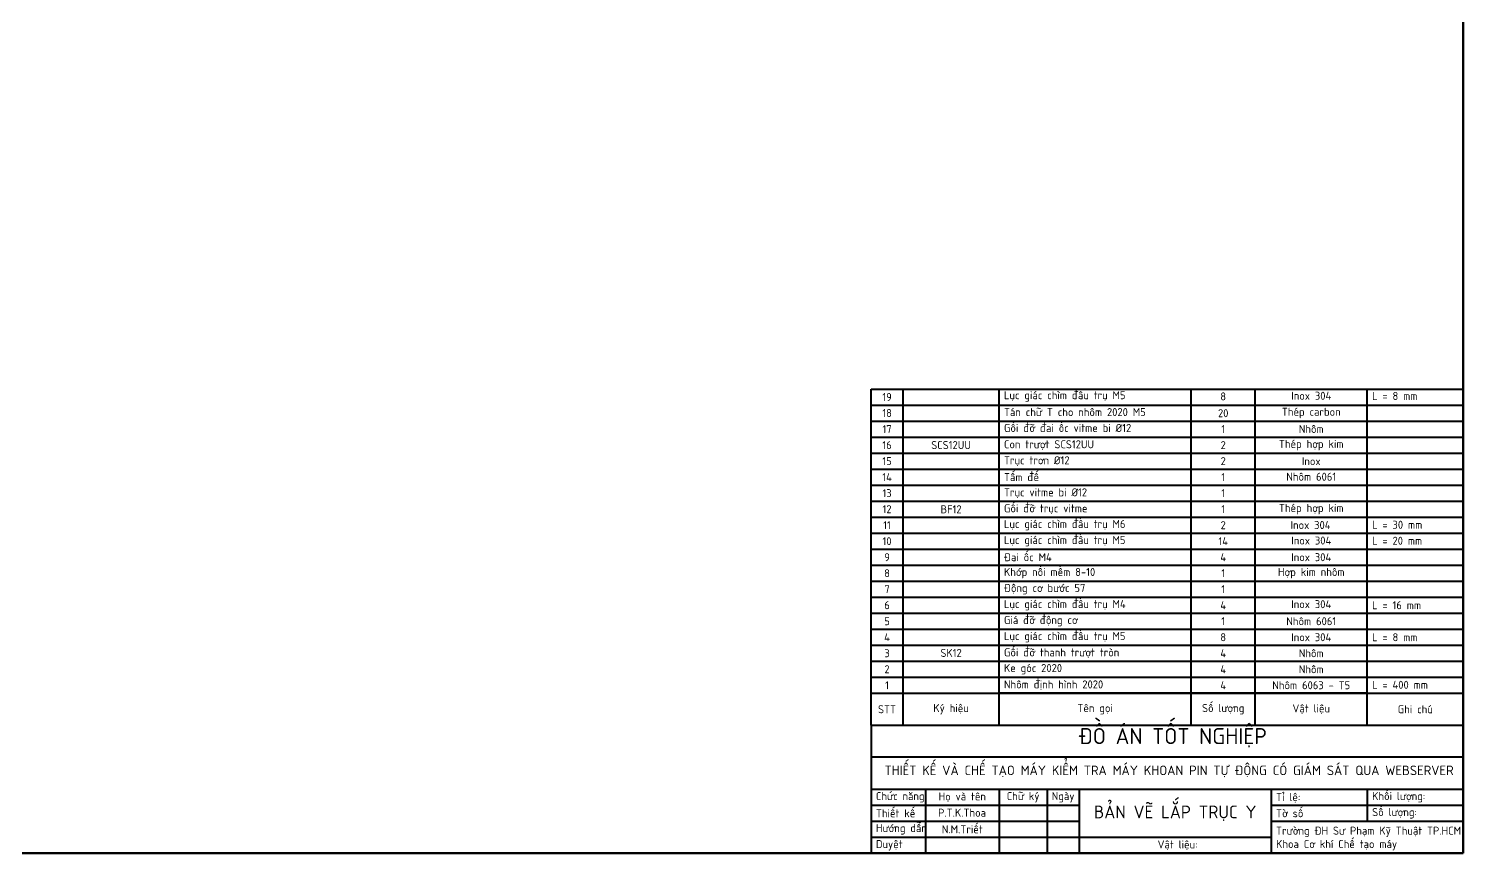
# Model space of a CAD drawing. Header units: millimetres. Extents: x 55 to 11032, y -227 to 3957.
# Drawn here: x 899.1 to 1347.2, y 1678.5 to 1936.1 of the extents above; entities that cross this region are included whole.
import ezdxf

# ---------------------------------------------------------------- set-up
doc = ezdxf.new("R2010")
doc.units = ezdxf.units.MM
doc.header["$LTSCALE"] = 0.7
doc.layers.get('0').update_dxf_attribs({"color": 255})
for name, color, linetype, lineweight in [('AM_5', 10, 'Continuous', 25), ('CON', 7, 'Continuous', 50), ('KHUNGBV', 5, 'Continuous', 70), ('mãnh', 7, 'Continuous', 18), ('netdam', 7, 'Continuous', 40)]:
    doc.layers.add(name, color=color, linetype=linetype, lineweight=lineweight)
doc.styles.add('TCVN7824', font='tcvn+7284-2003r.ttf', dxfattribs={"height": 3.5})

# ---------------------------------------------------------------- blocks, each defined once
blk = doc.blocks.new('dfhjd')
at = {"layer": 'KHUNGBV', "color": 9, "ltscale": 5}
for p, q in [((7718.44, 3469.71), (7718.44, 2639.71)), ((7718.44, 2639.71), (6559.44, 2639.71))]:
    blk.add_line(p, q, dxfattribs=at)

msp = doc.modelspace()

# ---------------------------------------------------------------- linework, layer by layer
at = {"layer": 'CON', "ltscale": 5}
for p, q in [((1202.228, 1728.536), (1282.228, 1728.536)), ((1202.228, 1728.536), (1262.228, 1728.536)), ((1262.228, 1728.536), (1282.228, 1728.536)), ((1282.228, 1728.536), (1317.228, 1728.536)), ((1097.228, 1678.536), (1132.228, 1678.536))]:
    msp.add_line(p, q, dxfattribs=at)
at = {"layer": 'mãnh', "ltscale": 5}
msp.add_line((977.228, 1678.536), (1162.228, 1678.536), dxfattribs=at)
at = {"layer": 'netdam'}
for p, q in [((1162.228, 1813.536), (1162.228, 1823.536)), ((1162.228, 1823.536), (1347.228, 1823.536)), ((1172.228, 1798.536), (1172.228, 1823.536)), ((1202.228, 1718.536), (1202.228, 1823.536)), ((1262.228, 1718.536), (1262.228, 1823.536)), ((1282.228, 1718.536), (1282.228, 1823.536)), ((1317.228, 1718.536), (1317.228, 1823.536)), ((1162.228, 1818.536), (1347.228, 1818.536)), ((1162.228, 1803.536), (1162.228, 1813.536)), ((1162.228, 1813.536), (1347.228, 1813.536)), ((1162.228, 1808.536), (1347.228, 1808.536)), ((1162.228, 1793.536), (1162.228, 1803.536)), ((1162.228, 1803.536), (1347.228, 1803.536)), ((1172.228, 1788.536), (1172.228, 1803.536)), ((1162.228, 1798.536), (1347.228, 1798.536)), ((1162.228, 1783.536), (1162.228, 1793.536)), ((1162.228, 1793.536), (1347.228, 1793.536)), ((1172.228, 1778.536), (1172.228, 1793.536)), ((1162.228, 1788.536), (1347.228, 1788.536)), ((1162.228, 1773.536), (1162.228, 1783.536)), ((1162.228, 1783.536), (1347.228, 1783.536)), ((1172.228, 1768.536), (1172.228, 1783.536)), ((1162.228, 1778.536), (1347.228, 1778.536)), ((1162.228, 1763.536), (1162.228, 1773.536)), ((1162.228, 1773.536), (1347.228, 1773.536)), ((1172.228, 1758.536), (1172.228, 1773.536)), ((1162.228, 1768.536), (1347.228, 1768.536)), ((1162.228, 1753.536), (1162.228, 1763.536)), ((1162.228, 1763.536), (1347.228, 1763.536)), ((1172.228, 1748.536), (1172.228, 1763.536)), ((1162.228, 1758.536), (1347.228, 1758.536)), ((1162.228, 1743.536), (1162.228, 1753.536)), ((1162.228, 1753.536), (1347.228, 1753.536)), ((1172.228, 1738.536), (1172.228, 1753.536)), ((1162.228, 1748.536), (1347.228, 1748.536)), ((1162.228, 1733.536), (1162.228, 1743.536)), ((1162.228, 1743.536), (1347.228, 1743.536)), ((1172.228, 1728.536), (1172.228, 1743.536)), ((1162.228, 1738.536), (1347.228, 1738.536)), ((1162.228, 1728.536), (1162.228, 1733.536)), ((1162.228, 1733.536), (1347.228, 1733.536)), ((1172.228, 1718.536), (1172.228, 1733.536)), ((1162.228, 1718.536), (1162.228, 1728.536)), ((1162.228, 1728.536), (1347.228, 1728.536)), ((1162.228, 1718.536), (1162.228, 1678.536)), ((1162.228, 1718.536), (1347.228, 1718.536)), ((1347.228, 1698.536), (1347.228, 1718.536)), ((1347.228, 1708.536), (1162.228, 1708.536)), ((1162.228, 1698.536), (1347.228, 1698.536)), ((1179.228, 1698.536), (1179.228, 1678.536)), ((1202.228, 1698.536), (1202.228, 1678.536)), ((1217.228, 1698.536), (1217.228, 1678.536)), ((1227.228, 1698.536), (1227.228, 1678.536)), ((1287.228, 1698.536), (1287.228, 1678.536)), ((1287.228, 1698.536), (1289.228, 1698.536)), ((1317.228, 1698.536), (1317.228, 1688.536)), ((1347.228, 1678.536), (1347.228, 1699.536)), ((1347.228, 1698.536), (1347.228, 1678.536)), ((1162.228, 1693.536), (1227.228, 1693.536)), ((1287.228, 1693.536), (1347.228, 1693.536)), ((1162.228, 1688.536), (1227.228, 1688.536)), ((1287.228, 1688.536), (1347.228, 1688.536)), ((1162.228, 1683.536), (1287.228, 1683.536)), ((1162.228, 1678.536), (1347.228, 1678.536)), ((1167.228, 1678.536), (1347.228, 1678.536))]:
    msp.add_line(p, q, dxfattribs=at)

# ---------------------------------------------------------------- block references
at = {"layer": 'AM_5'}
msp.add_blockref('dfhjd', (-6371.208, -961.179), dxfattribs=at)

# ---------------------------------------------------------------- texts
at = {"ltscale": 5, "style": 'TCVN7824'}
for s, width, heights, insert, char_height, attachment_point in [('19', 10, [0], (1167.228, 1821.062), 2.5, 5), (' Lục giác chìm đầu trụ M5', 60, [0], (1202.228, 1821.261), 2.5, 4), ('8', 20, [0], (1272.228, 1821.261), 2.5, 5), ('Inox 304', 35, [0], (1299.744, 1821.466), 2.5, 5), (' L = 8 mm', 30, [2.502], (1317.228, 1821.395), 2.5, 4), ('18', 10, [0], (1167.228, 1816.062), 2.5, 5), ('\\pxt10; Tán chữ T cho nhôm 2020 M5', 60, [0], (1202.228, 1816.368), 2.5, 4), ('20', 20, [0], (1272.228, 1816.016), 2.5, 5), ('Thép carbon', 35, [0], (1299.728, 1816.074), 2.5, 5), ('17', 10, [0], (1167.228, 1811.036), 2.5, 5), ('\\pxt10; Gối đỡ đai ốc vitme bi %%C12', 60, [0], (1202.228, 1811.398), 2.5, 4), ('1', 20, [0], (1272.228, 1811.036), 2.5, 5), ('Nhôm', 35, [0], (1299.728, 1811.094), 2.5, 5), ('16', 10, [0], (1167.228, 1806.036), 2.5, 5), ('SCS12UU', 30, [0], (1187.228, 1806.069), 2.5, 5), (' Con trượt SCS12UU', 60, [0], (1202.228, 1806.036), 2.5, 4), ('2', 20, [0], (1272.228, 1806.036), 2.5, 5), ('Thép hợp kim', 35, [0], (1299.728, 1806.036), 2.5, 5), ('15', 10, [0], (1167.228, 1801.036), 2.5, 5), (' Trục trơn %%C12', 60, [0], (1202.228, 1801.036), 2.5, 4), ('2', 20, [0], (1272.228, 1801.036), 2.5, 5), ('Inox', 35, [0], (1299.728, 1801.036), 2.5, 5), ('14', 10, [0], (1167.228, 1796.036), 2.5, 5), (' Tấm đế', 60, [0], (1202.228, 1796.036), 2.5, 4), ('1', 20, [0], (1272.228, 1796.036), 2.5, 5), ('Nhôm 6061', 35, [0], (1299.728, 1796.175), 2.5, 5), (' Trục vitme bi %%C12', 60, [0], (1202.228, 1791.036), 2.5, 4), ('13', 10, [0], (1167.228, 1791.036), 2.5, 5), (' Gối đỡ trục vitme', 60, [0], (1202.228, 1786.036), 2.5, 4), ('1', 20, [0], (1272.228, 1791.036), 2.5, 5), ('12', 10, [0], (1167.228, 1786.036), 2.5, 5), ('BF12', 30, [0], (1187.228, 1785.993), 2.5, 5), (' Lục giác chìm đầu trụ M6', 60, [0], (1202.228, 1781.036), 2.5, 4), ('1', 20, [0], (1272.228, 1786.036), 2.5, 5), ('Thép hợp kim', 35, [0], (1299.728, 1786.036), 2.5, 5), ('11', 10, [0], (1167.228, 1781.036), 2.5, 5), ('2', 20, [0], (1272.228, 1781.036), 2.5, 5), ('Inox 304', 35, [0], (1299.512, 1781.088), 2.5, 5), (' L = 30 mm', 30, [2.502], (1317.228, 1781.17), 2.5, 4), ('10', 10, [0], (1167.228, 1776.036), 2.5, 5), (' Lục giác chìm đầu trụ M5', 60, [0], (1202.228, 1776.036), 2.5, 4), ('14', 20, [0], (1272.228, 1776.036), 2.5, 5), ('Inox 304', 35, [0], (1299.744, 1776.241), 2.5, 5), (' L = 20 mm', 30, [2.502], (1317.228, 1776.17), 2.5, 4), ('9', 10, [0], (1167.228, 1771.036), 2.5, 5), (' Đai ốc M4', 60, [0], (1202.228, 1771.036), 2.5, 4), ('4', 20, [0], (1272.228, 1771.036), 2.5, 5), ('Inox 304', 35, [0], (1299.728, 1771.036), 2.5, 5), ('8', 10, [0], (1167.228, 1766.036), 2.5, 5), (' Khớp nối mềm 8-10', 60, [0], (1202.228, 1766.036), 2.5, 4), ('1', 20, [0], (1272.228, 1766.036), 2.5, 5), ('Hợp kim nhôm', 35, [0], (1299.728, 1766.036), 2.5, 5), ('7', 10, [0], (1167.228, 1761.036), 2.5, 5), (' Động cơ bước 57', 60, [0], (1202.228, 1761.036), 2.5, 4), ('1', 20, [0], (1272.228, 1761.036), 2.5, 5), ('6', 10, [0], (1167.228, 1756.036), 2.5, 5), (' Lục giác chìm đầu trụ M4', 60, [0], (1202.228, 1756.036), 2.5, 4), ('4', 20, [0], (1272.228, 1756.036), 2.5, 5), ('Inox 304', 35, [0], (1299.728, 1756.362), 2.5, 5), (' L = 16 mm', 30, [2.502], (1317.228, 1756.036), 2.5, 4), ('5', 10, [0], (1167.228, 1751.036), 2.5, 5), (' Giá đỡ động cơ', 60, [3.229], (1202.228, 1751.036), 2.5, 4), ('1', 20, [0], (1272.228, 1751.036), 2.5, 5), ('Nhôm 6061', 35, [0], (1299.728, 1751.036), 2.5, 5), (' Lục giác chìm đầu trụ M5', 60, [0], (1202.228, 1746.036), 2.5, 4), ('4', 10, [0], (1167.228, 1746.036), 2.5, 5), (' Gối đỡ thanh trượt tròn', 60, [0], (1202.228, 1741.036), 2.5, 4), ('8', 20, [0], (1272.228, 1746.036), 2.5, 5), ('Inox 304', 35, [0], (1299.728, 1746.036), 2.5, 5), (' L = 8 mm', 30, [2.502], (1317.228, 1746.036), 2.5, 4), ('3', 10, [0], (1167.228, 1741.036), 2.5, 5), ('{\\H0.71429x;SK12}', 30, [0], (1187.228, 1741.133), 3.5, 5), ('4', 20, [0], (1272.228, 1741.036), 2.5, 5), ('Nhôm', 35, [0], (1299.728, 1741.036), 2.5, 5), ('2', 10, [0], (1167.228, 1736.036), 2.5, 5), (' Ke góc 2020', 60, [0], (1202.228, 1736.036), 2.5, 4), ('4', 20, [0], (1272.228, 1736.036), 2.5, 5), ('Nhôm', 35, [0], (1299.728, 1736.036), 2.5, 5), ('1', 10, [0], (1167.228, 1731.036), 2.5, 5), (' Nhôm định hình 2020', 60, [0], (1202.228, 1731.036), 2.5, 4), ('4', 20, [0], (1272.228, 1731.036), 2.5, 5), ('Nhôm 6063 - T5', 35, [0], (1299.728, 1731.036), 2.5, 5), (' L = 400 mm', 30, [2.502], (1317.228, 1731.174), 2.5, 4), ('Ký hiệu', 30, [0], (1187.228, 1723.536), 2.5, 5), ('Số lượng', 20, [0], (1272.228, 1723.536), 2.5, 5), ('STT', 10, [0], (1167.228, 1723.536), 2.5, 5), ('Tên gọi', 60, [0], (1232.228, 1723.536), 2.5, 5), ('Vật liệu', 35, [0], (1299.728, 1723.536), 2.5, 5), ('Ghi chú', 30, [0], (1332.228, 1723.536), 2.5, 5), (' Khối lượng:', 30, [0], (1317.228, 1696.036), 2.5, 4), (' Chức năng', 17, [0], (1162.228, 1696.036), 2.5, 4), ('Họ và tên', 23, [0], (1190.728, 1696.036), 2.5, 5), ('Chữ ký', 15, [0], (1209.728, 1696.036), 2.5, 5), ('Ngày', 10, [0], (1222.228, 1696.036), 2.5, 5), (' Tỉ lệ: ', 30, [5], (1287.228, 1695.85), 2.5, 4), (' Thiết kế', 17, [0], (1162.228, 1691.036), 2.5, 4), ('P.T.K.Thoa', 23, [0], (1190.66, 1691.22), 2.5, 5), (' Tờ số', 30, [0], (1287.228, 1691.036), 2.5, 4), (' Số lượng: ', 30, [0], (1317.228, 1691.036), 2.5, 4), (' Hướng dẫn', 17, [0], (1162.228, 1686.036), 2.5, 4), ('N.M.Triết', 23, [0], (1190.728, 1686.036), 2.5, 5), (' Trường ĐH Sư Phạm Kỹ Thuật TP.HCM\\P Khoa Cơ khí Chế tạo máy', 60, [10], (1287.228, 1679.434), 2.5, 7), (' Duyệt', 17, [0], (1162.228, 1681.036), 2.5, 4), (' Vật liệu: ', 60, [0], (1257.228, 1681.036), 2.5, 5)]:
    msp.add_mtext_dynamic_manual_height_columns(s, width=width, gutter_width=17.5, heights=heights, dxfattribs=dict(at, insert=insert, char_height=char_height, attachment_point=attachment_point))
at = {"width": 185, "attachment_point": 1, "style": 'TCVN7824'}
for s, insert, char_height in [('{\\W7.125;   }ĐỒ ÁN TỐT NGHIỆP ', (1162.228, 1717.645), 5), ('{\\C0;THIẾT KẾ VÀ CHẾ TẠO MÁY KIỂM TRA MÁY KHOAN PIN TỰ ĐỘNG CÓ GIÁM SÁT QUA WEBSERVER}', (1166.443, 1705.948), 3)]:
    msp.add_mtext(s, dxfattribs=dict(at, insert=insert, char_height=char_height))
at = {"layer": 'netdam', "ltscale": 5, "insert": (1257.228, 1691.036), "char_height": 4, "attachment_point": 5, "style": 'TCVN7824'}
msp.add_mtext_dynamic_manual_height_columns('BẢN VẼ LẮP TRỤC Y', width=60, gutter_width=17.5, heights=[0], dxfattribs=at)

doc.saveas('drawing.dxf')
